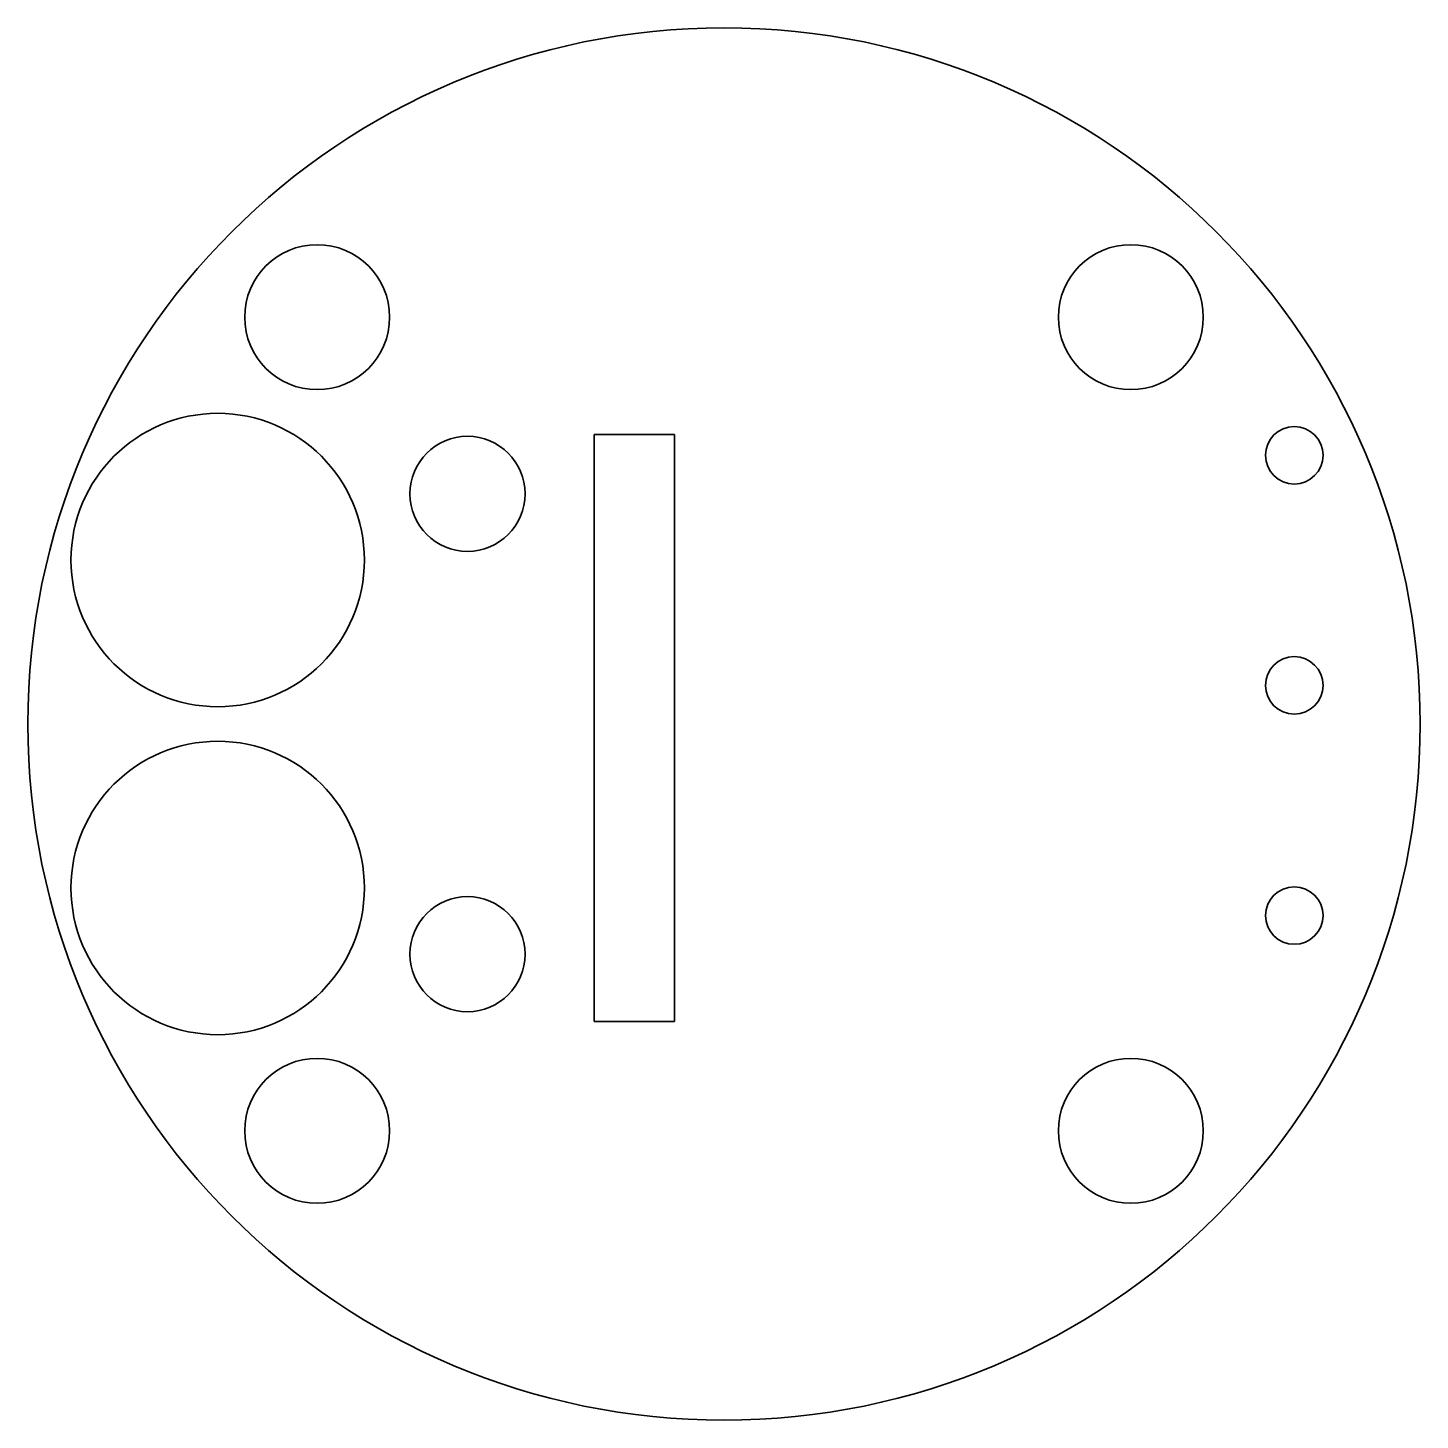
# Model space of a CAD drawing. Extents: x 4.89 to 6.11, y 3.65 to 4.86.
import ezdxf

# ---------------------------------------------------------------- set-up
doc = ezdxf.new("R2010")
doc.units = 0
doc.header["$MEASUREMENT"] = 0

msp = doc.modelspace()

# ---------------------------------------------------------------- linework, layer by layer
at = {"color": 7, "lineweight": 35}
for p, q in [((5.387084, 3.991586), (5.387084, 4.501586)), ((5.387084, 4.501586), (5.457084, 4.501586)), ((5.457084, 4.501586), (5.457084, 3.991586)), ((5.457084, 3.991586), (5.387084, 3.991586))]:
    msp.add_line(p, q, dxfattribs=at)
for centre, radius in [((5.5, 4.25), 0.605), ((5.146447, 4.603553), 0.062992), ((5.853553, 4.603553), 0.062992), ((5.06, 4.3925), 0.1275), ((5.995569, 4.483553), 0.025), ((5.277084, 4.45), 0.05), ((5.995569, 4.283553), 0.025), ((5.06, 4.1075), 0.1275), ((5.995569, 4.083553), 0.025), ((5.277084, 4.05), 0.05), ((5.146447, 3.896447), 0.062992), ((5.853553, 3.896447), 0.062992)]:
    msp.add_circle(centre, radius, dxfattribs=at)

doc.saveas('drawing.dxf')
